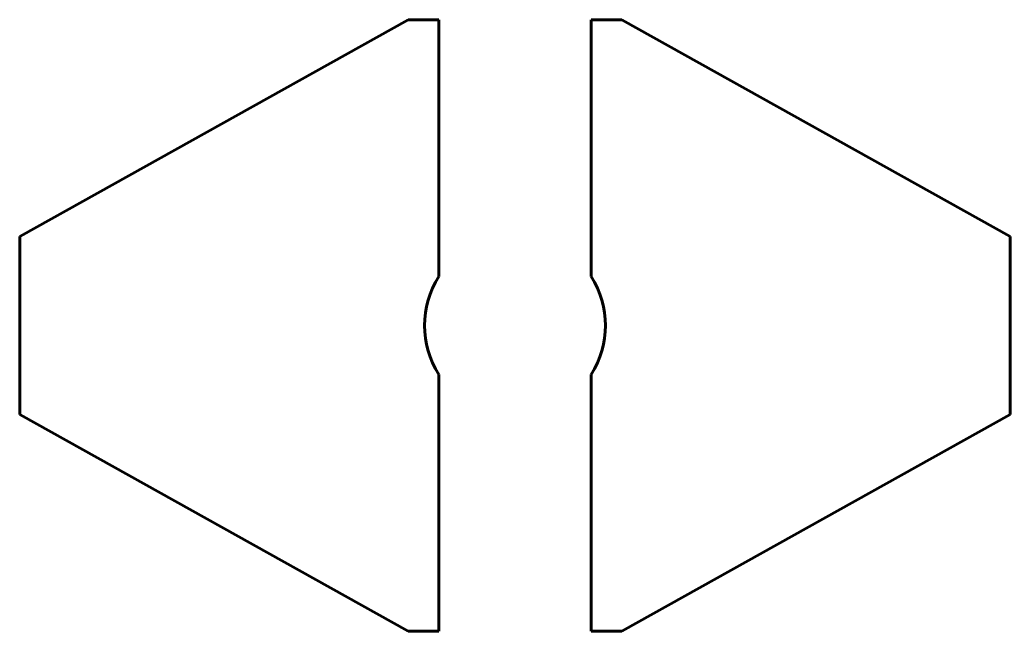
# Model space of a CAD drawing. Header units: millimetres. Extents: x -295 to 295, y -182 to 182.
import ezdxf

# ---------------------------------------------------------------- set-up
doc = ezdxf.new("R2010")
doc.units = ezdxf.units.MM
doc.linetypes.add('K5LT_BASIC', pattern=[0])

msp = doc.modelspace()

# ---------------------------------------------------------------- linework, layer by layer
at = {"color": 150, "linetype": 'K5LT_BASIC', "lineweight": 60, "true_color": 0x0080ff}
for p, q in [((-295.38, 53.14), (-63.82, 182.42)), ((-45.38, 182.42), (-63.82, 182.42)), ((-45.38, 29.27), (-45.38, 182.42)), ((45.38, 29.27), (45.38, 182.42)), ((45.38, 182.42), (63.82, 182.42)), ((295.38, 53.14), (63.82, 182.42)), ((-295.38, 53.14), (-295.38, -53.14)), ((295.38, 53.14), (295.38, -53.14)), ((-45.38, -182.42), (-45.38, -29.27)), ((45.38, -182.42), (45.38, -29.27)), ((-295.38, -53.14), (-63.82, -182.42)), ((295.38, -53.14), (63.82, -182.42)), ((-63.82, -182.42), (-45.38, -182.42)), ((63.82, -182.42), (45.38, -182.42))]:
    msp.add_line(p, q, dxfattribs=at)
for start, end in [(147.18306, 212.81694), (327.18306, 32.81694)]:
    msp.add_arc((0, 0), 54, start, end, dxfattribs=at)

doc.saveas('drawing.dxf')
